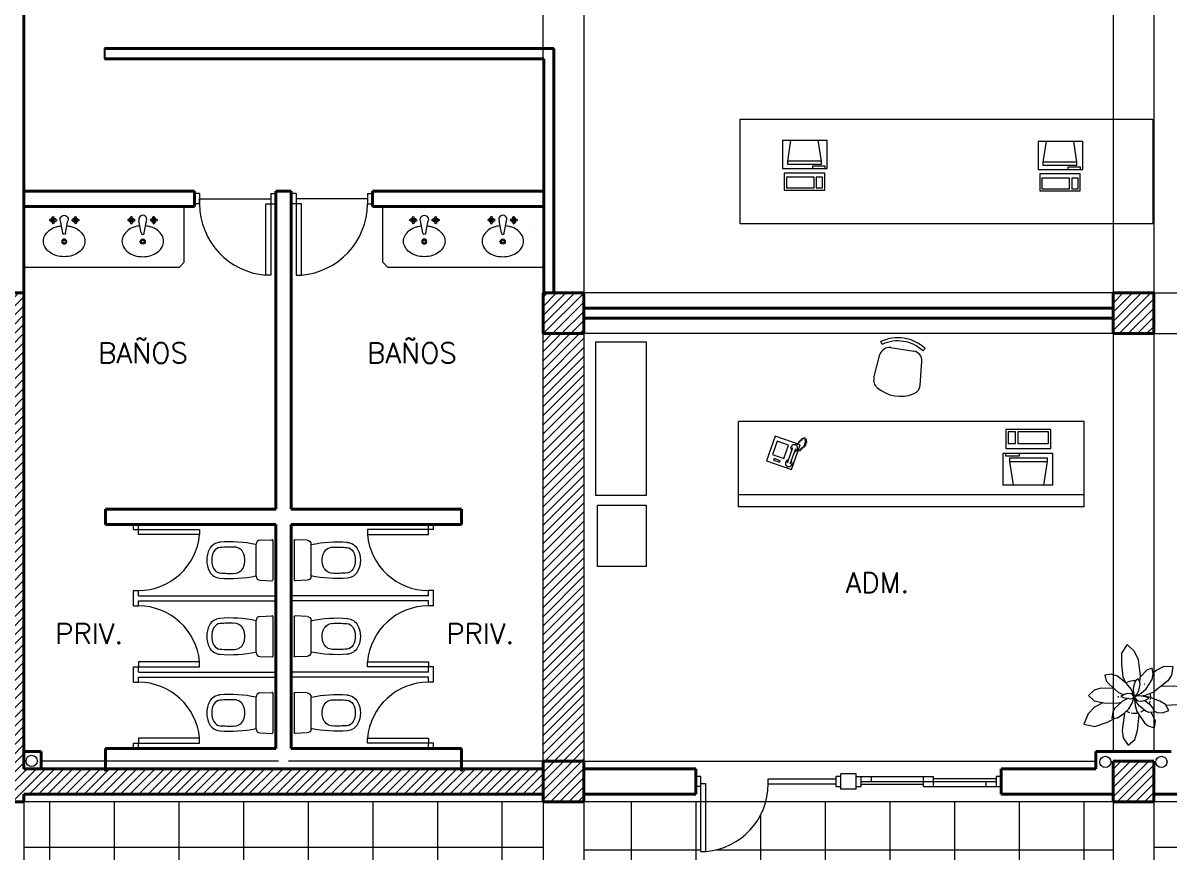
# Model space of a CAD drawing. Extents: x 1018 to 1352, y -109 to 184.
# Drawn here: x 1051.94 to 1063.2, y 109.24 to 117.39 of the extents above; entities that cross this region are included whole.
import ezdxf

# ---------------------------------------------------------------- set-up
doc = ezdxf.new("R2010")
doc.units = 0
doc.header["$LTSCALE"] = 0.5
doc.layers.get('0').update_dxf_attribs({"linetype": 'CONTINUOUS'})
for name, color, linetype, lineweight in [('Carpintería', 55, 'CONTINUOUS', 20), ('Detalles .05', 243, 'CONTINUOUS', 5), ('Detalles 01', 8, 'CONTINUOUS', 9), ('Equipamiento fijo', 31, 'CONTINUOUS', 13), ('Equipamiento movil', 33, 'CONTINUOUS', 9), ('Fundación', 42, 'CONTINUOUS', 20), ('Muros corte', 7, 'CONTINUOUS', 40), ('Pisos', 252, 'CONTINUOUS', 18), ('Punta 02', 11, 'CONTINUOUS', 20), ('Tratamiento pisos', 251, 'CONTINUOUS', 9), ('Vidrios', 147, 'CONTINUOUS', 13)]:
    doc.layers.add(name, color=color, linetype=linetype, lineweight=lineweight)
doc.layers.add('MUROS', color=7, linetype='CONTINUOUS')
doc.styles.add('Texto 2 mm', font='simplex.shx', dxfattribs={"height": 0.2})
pattern_1 = [(45, (10.88055, -3.54249), (-0.0449012806, 0.0449012806), [])]
pattern_2 = [(0, (10.8031, -2.4661), (1e-16, 0.635), []), (90, (10.8031, -2.4661), (-0.635, 2e-16), [])]

# ---------------------------------------------------------------- blocks, each defined once
blk = doc.blocks.new('TELEFONO')
at = {"layer": 'Detalles .05'}
for p, q in [((0.139, 0.134), (-0.098, 0.134)), ((-0.098, 0.134), (-0.098, -0.099)), ((0.081, 0.108), (0.023, 0.108)), ((0.023, 0.108), (0.023, 0.094)), ((0.081, 0.094), (0.081, 0.108)), ((0.139, -0.099), (0.139, 0.134)), ((-0.071, 0.089), (-0.071, -0.055)), ((-0.043, 0.089), (-0.043, -0.055)), ((0.108, 0.063), (0, 0.063)), ((0, 0.063), (0, -0.063)), ((0.023, 0.094), (0.081, 0.094)), ((0.027, 0.041), (0.027, 0.041)), ((0.027, 0.014), (0.027, 0.014)), ((0.054, 0.041), (0.054, 0.041)), ((0.054, 0.014), (0.054, 0.014)), ((0.081, 0.041), (0.081, 0.041)), ((0.081, 0.014), (0.081, 0.014)), ((0.108, -0.063), (0.108, 0.063)), ((-0.124, -0.093), (-0.141, -0.098)), ((-0.118, -0.081), (-0.135, -0.087)), ((-0.112, -0.07), (-0.129, -0.075)), ((-0.106, -0.058), (-0.124, -0.064)), ((-0.101, -0.047), (-0.118, -0.052)), ((-0.098, -0.099), (0.139, -0.099)), ((-0.067, -0.083), (-0.078, -0.116)), ((0, -0.063), (0.108, -0.063)), ((0.027, -0.013), (0.027, -0.013)), ((0.027, -0.04), (0.027, -0.04)), ((0.054, -0.013), (0.054, -0.013)), ((0.054, -0.04), (0.054, -0.04)), ((0.081, -0.013), (0.081, -0.013)), ((0.081, -0.04), (0.081, -0.04)), ((-0.129, -0.104), (-0.147, -0.11)), ((-0.129, -0.116), (-0.147, -0.121)), ((-0.129, -0.127), (-0.147, -0.133)), ((-0.129, -0.139), (-0.147, -0.145)), ((-0.124, -0.15), (-0.141, -0.156)), ((-0.118, -0.162), (-0.135, -0.168)), ((-0.104, -0.17), (-0.122, -0.176)), ((-0.089, -0.156), (-0.106, -0.162)), ((-0.083, -0.145), (-0.101, -0.15)), ((-0.078, -0.133), (-0.095, -0.139)), ((-0.072, -0.121), (-0.089, -0.127))]:
    blk.add_line(p, q, dxfattribs=at)
for centre, start, end in [((-0.057, 0.089), 298.4915, 241.5085), ((-0.057, -0.055), 118.4915, 61.5085)]:
    blk.add_arc(centre, 0.0302, start, end, dxfattribs=at)
blk = doc.blocks.new('RECTANG')
for p, q in [((1, 1), (0, 1)), ((0, 1), (0, 0)), ((1, 0), (1, 1)), ((0, 0), (1, 0))]:
    blk.add_line(p, q)
blk = doc.blocks.new('KEYBOARD', base_point=(60, 294))
for p, xscale, yscale, zscale in [((60, 294), 19, 8, 19), ((61, 295), 13, 5, 13), ((75, 295), 3, 5, 3)]:
    blk.add_blockref('RECTANG', p, dxfattribs=dict(xscale=xscale, yscale=yscale, zscale=zscale))
blk = doc.blocks.new('inodoro')
at = {"layer": 'Equipamiento fijo'}
for p, q in [((-0.197, 0.127), (-0.202, 0.008)), ((-0.157, 0.165), (0.157, 0.165)), ((0.197, 0.127), (0.202, 0.008)), ((0.194, 0), (-0.194, 0))]:
    blk.add_line(p, q, dxfattribs=at)
for centre, radius, start, end in [((-0.051, 0.512), 0.125, 117.5857, 175.5072), ((-0.051, 0.512), 0.075, 117.5857, 175.5072), ((0, 0.415), 0.235, 90, 117.5857), ((0, 0.415), 0.185, 90, 117.5857), ((0, 0.415), 0.235, 62.4143, 90), ((0, 0.415), 0.185, 62.4143, 90), ((0.051, 0.512), 0.075, 4.4928, 62.4143), ((0.051, 0.512), 0.125, 4.4928, 62.4143), ((1.09, 0.422), 1.27, 175.4777, 191.6858), ((1.095, 0.422), 1.224, 175.5072, 182.1425), ((-1.095, 0.422), 1.224, 357.8575, 4.4928), ((-1.024, 0.418), 1.205, 347.8749, 4.9616), ((-0.028, 0.381), 0.101, 182.7072, 247.2321), ((0.028, 0.381), 0.101, 292.7679, 357.2928), ((-0.014, 0.396), 0.12, 243.7978, 262.0389), ((0, 0.483), 0.208, 261.594, 278.406), ((0.014, 0.396), 0.12, 277.9611, 296.2022), ((-0.157, 0.125), 0.04, 90, 177.3974), ((0.157, 0.125), 0.04, 2.6026, 90), ((-0.194, 0.008), 0.00803, 177.6578, 269.7397), ((0.195, 0.007), 0.00742, 265.6488, 0.2402), ((0.194, 0.008), 0.008, 355.889, 2.6026)]:
    blk.add_arc(centre, radius, start, end, dxfattribs=at)
blk = doc.blocks.new('silla compu')
for p, q in [((-0.198, 0.131), (-0.215, -0.107)), ((0.255, 0.058), (0.197, -0.173)), ((-0.225, -0.207), (-0.247, -0.23)), ((0.092, -0.242), (-0.137, -0.206)), ((0.175, -0.271), (0.188, -0.3))]:
    blk.add_line(p, q)
for centre, radius, start, end in [((-0.005, -0.116), 0.354, 49.3107, 112.4967), ((-0.105, 0.124), 0.0936, 112.4967, 175.8734), ((0.175, 0.085), 0.0838, 341.6928, 53.5518), ((-0.122, -0.113), 0.0936, 175.8734, 260.9037), ((0.022, 0.055), 0.361, 226.6972, 295.1102), ((0.098, -0.138), 0.105, 266.1879, 340.6498), ((0.022, 0.055), 0.392, 226.6455, 295.1618)]:
    blk.add_arc(centre, radius, start, end)
blk = doc.blocks.new('Lavamanos')
at = {"layer": 'Equipamiento movil'}
for p, q in [((-0.015, -0.037), (-0.038, -0.156)), ((0.013, -0.037), (0.036, -0.156)), ((-0.118, -0.158), (-0.138, -0.154)), ((-0.118, -0.167), (-0.138, -0.171)), ((-0.114, -0.154), (-0.118, -0.133)), ((-0.114, -0.171), (-0.118, -0.192)), ((-0.105, -0.154), (-0.101, -0.133)), ((-0.105, -0.171), (-0.101, -0.192)), ((-0.101, -0.158), (-0.08, -0.154)), ((-0.101, -0.167), (-0.08, -0.171)), ((0.102, -0.158), (0.081, -0.154)), ((0.102, -0.167), (0.081, -0.171)), ((0.106, -0.154), (0.102, -0.133)), ((0.106, -0.171), (0.102, -0.192)), ((0.115, -0.154), (0.119, -0.133)), ((0.115, -0.171), (0.119, -0.192)), ((0.119, -0.158), (0.14, -0.154)), ((0.119, -0.167), (0.14, -0.171))]:
    blk.add_line(p, q, dxfattribs=at)
for centre, radius in [((-0.001, 0.048), 0.0249), ((-0.001, 0.048), 0.014), ((-0.109, -0.162), 0.00541), ((0.11, -0.162), 0.00541)]:
    blk.add_circle(centre, radius, dxfattribs=at)
for centre, radius, start, end in [((-0.047, 0.021), 0.164, 126.7285, 150.9639), ((-0.019, -0.016), 0.211, 107.1746, 126.7285), ((-0.001, -0.075), 0.272, 90, 107.1746), ((-0.001, -0.075), 0.272, 72.8254, 90), ((0.017, -0.016), 0.211, 53.2715, 72.8254), ((0.045, 0.021), 0.164, 29.0361, 53.2715), ((-0.09, 0.045), 0.115, 150.9639, 180), ((-0.09, 0.045), 0.115, 180, 209.0361), ((0.088, 0.045), 0.115, 0, 29.0361), ((0.088, 0.045), 0.115, 330.9639, 360), ((-0.047, 0.069), 0.164, 209.0361, 233.2715), ((-0.019, 0.106), 0.211, 233.2715, 252.8254), ((-0.001, 0.165), 0.272, 252.8254, 264.2829), ((-0.001, -0.035), 0.014, 352.3829, 187.2442), ((-0.001, 0.165), 0.272, 275.7171, 287.1746), ((0.017, 0.106), 0.211, 287.1746, 306.7285), ((0.045, 0.069), 0.164, 306.7285, 330.9639), ((-0.136, -0.163), 0.00882, 105.2781, 254.7219), ((-0.109, -0.162), 0.0226, 108.6122, 162.265), ((-0.109, -0.162), 0.0226, 198.6122, 252.265), ((-0.109, -0.136), 0.00882, 15.2781, 164.7219), ((-0.109, -0.162), 0.00976, 119.0054, 153.1041), ((-0.109, -0.162), 0.00976, 209.0054, 243.1041), ((-0.109, -0.189), 0.00882, 195.2781, 344.7219), ((-0.117, -0.163), 0.00254, 349.6493, 12.8593), ((-0.109, -0.155), 0.00254, 259.6493, 282.8593), ((-0.109, -0.17), 0.00254, 79.6493, 102.8593), ((-0.109, -0.162), 0.00976, 29.0054, 63.1041), ((-0.109, -0.162), 0.00976, 299.0054, 333.1041), ((-0.101, -0.162), 0.00254, 169.6493, 192.8593), ((-0.109, -0.162), 0.0226, 18.6122, 72.265), ((-0.109, -0.162), 0.0226, 288.6122, 342.265), ((-0.083, -0.162), 0.00882, 285.2781, 74.7219), ((-0.001, -0.171), 0.0398, 158.1761, 21.8239), ((0.084, -0.162), 0.00882, 105.2781, 254.7219), ((0.11, -0.162), 0.0226, 107.735, 161.3878), ((0.11, -0.162), 0.0226, 197.735, 251.3878), ((0.111, -0.136), 0.00882, 15.2781, 164.7219), ((0.11, -0.162), 0.00976, 116.8959, 150.9946), ((0.11, -0.162), 0.00976, 206.8959, 240.9946), ((0.11, -0.189), 0.00882, 195.2781, 344.7219), ((0.103, -0.162), 0.00254, 347.1407, 10.3507), ((0.111, -0.155), 0.00254, 257.1407, 280.3507), ((0.11, -0.17), 0.00254, 77.1407, 100.3507), ((0.11, -0.162), 0.00976, 26.8959, 60.9946), ((0.11, -0.162), 0.00976, 296.8959, 330.9946), ((0.118, -0.163), 0.00254, 167.1407, 190.3507), ((0.11, -0.162), 0.0226, 287.735, 341.3878), ((0.11, -0.162), 0.0226, 17.735, 71.3878), ((0.137, -0.163), 0.00882, 285.2781, 74.7219)]:
    blk.add_arc(centre, radius, start, end, dxfattribs=at)
blk = doc.blocks.new('Plant1')
for p, q in [((5.75, 15.65), (2.94, 14.02)), ((6.8, 12.64), (5.75, 15.65)), ((1.24, 11.02), (-0.18, 7.33)), ((2.94, 14.02), (1.24, 11.02)), ((6.67, 9.74), (6.8, 12.64)), ((-10.15, 7.82), (-12.56, 7.25)), ((-12.56, 7.25), (-11.81, 4.91)), ((-8.01, 7.41), (-10.15, 7.82)), ((-4.41, 5.37), (-8.01, 7.41)), ((-4.94, 10.5), (-5.47, 8.7)), ((-5.47, 8.7), (-5.1, 7.19)), ((-3.11, 9.8), (-4.94, 10.5)), ((-1.65, 8.27), (-3.11, 9.8)), ((-0.15, 4.91), (-1.65, 8.27)), ((-0.18, 7.33), (-0.36, 5.38)), ((4.8, 4.93), (6.67, 9.74)), ((-11.81, 4.91), (-9.42, 2.94)), ((-5.1, 7.19), (-3.73, 3.58)), ((0.25, 2.69), (-0.15, 4.91)), ((2.74, 4.3), (1.6, 3.31)), ((3.75, 4.5), (2.74, 4.3)), ((3.75, 3.45), (4.8, 4.93)), ((3.75, 3.44), (3.75, 4.5)), ((7.53, 5.66), (4.58, 4.62)), ((7.5, 2.24), (8.7, 3.64)), ((9.19, 5.31), (7.53, 5.66)), ((8.7, 3.64), (9.19, 5.31)), ((8.78, 3.92), (9.84, 4.12)), ((9.84, 4.12), (12.89, 4.12)), ((12.89, 4.12), (15.19, 2.69)), ((-15.39, 2.27), (-18.09, -0.04)), ((-12.63, 3.17), (-15.39, 2.27)), ((-9.66, 3.14), (-12.63, 3.17)), ((-9.42, 2.94), (-5.88, 0.9)), ((-3.93, 0.56), (-7.13, -0.21)), ((-5.88, 0.9), (-4.34, 0.46)), ((-2.06, 0.5), (-3.93, 0.56)), ((-2.48, 2.2), (-3.75, 2.12)), ((-3.75, 2.12), (-2.91, 1.21)), ((-3.73, 3.58), (-2.59, 2.19)), ((-2.91, 1.21), (-1.29, 0)), ((-1.34, 2), (-2.48, 2.2)), ((-1.9, 0.46), (-2.06, 0.5)), ((-0.39, 1.34), (-1.34, 2)), ((-0.56, -0.12), (-0.19, 0)), ((-0.12, 0.81), (-0.39, 1.34)), ((-0.19, 0), (-0.12, 0.06)), ((-0.06, 0.25), (-0.12, 0.81)), ((-0.12, 0.06), (-0.06, 0.25)), ((-0.11, 0.67), (0.06, 0.81)), ((0.06, 0.81), (0.25, 2.69)), ((0.31, 1.31), (0.12, 0.38)), ((0.12, 0.38), (0.19, 0.25)), ((0.19, 0.25), (0.38, 0.19)), ((0.73, 2.26), (0.31, 1.31)), ((0.38, 0.19), (1.25, 0.44)), ((0.47, 0.22), (0.69, 0)), ((0.69, 0), (2.44, 0)), ((1.6, 3.31), (0.73, 2.26)), ((1.25, 0.44), (2.18, 1.1)), ((2.18, 1.1), (3.4, 2.61)), ((2.44, 0), (4.43, 0.51)), ((3.4, 2.61), (3.75, 3.44)), ((4.43, 0.51), (7.5, 2.24)), ((13.53, 0.5), (11.66, -0.54)), ((15.19, 2.69), (13.53, 0.5)), ((-18.09, -0.04), (-15.37, -2.32)), ((-15.37, -2.32), (-11.22, -3.04)), ((-11.22, -3.04), (-8.38, -3)), ((-8.2, -0.91), (-9.38, -2.5)), ((-9.38, -2.5), (-7.87, -3.25)), ((-5.18, -2.97), (-8.45, -7.47)), ((-7.13, -0.21), (-8.2, -0.91)), ((-7.87, -3.25), (-5.44, -3.05)), ((-5.44, -3.05), (-3.38, -2.45)), ((-3.38, -2.45), (-1.56, -1.44)), ((-1.56, -1.44), (-0.5, -0.38)), ((-1.12, -2.44), (-1.55, -4.42)), ((-1.29, 0), (-0.56, -0.12)), ((-0.38, -0.81), (-1.12, -2.44)), ((-0.31, -0.5), (-0.59, -0.46)), ((-0.5, -0.38), (-0.5, -0.12)), ((0.06, -0.62), (-0.38, -0.81)), ((-0.26, -0.76), (-0.31, -0.5)), ((-0.19, -1.81), (-0.07, -0.68)), ((0.01, -3.25), (-0.19, -1.81)), ((0.12, -0.12), (0, -0.44)), ((0, -0.44), (0.12, -1)), ((1.03, -5.66), (0.01, -3.25)), ((0.56, -0.06), (0.12, -0.12)), ((0.12, -1), (0.45, -1.59)), ((0.45, -1.59), (1.43, -2.3)), ((1.53, -0.38), (0.56, -0.06)), ((1.43, -2.3), (2.56, -2.56)), ((3.06, -1.61), (1.53, -0.38)), ((3.19, -1.19), (2.01, -0.77)), ((2.38, -1), (2.23, -0.95)), ((2.32, -2.51), (3.05, -4.05)), ((4.2, -2.28), (2.38, -1)), ((2.56, -2.56), (3.88, -2.56)), ((3.88, -2.56), (3.06, -1.61)), ((6, -1.48), (3.19, -1.19)), ((6.42, -4.94), (4.2, -2.28)), ((11.66, -0.54), (6, -1.48)), ((9.02, -0.98), (12.56, -2.76)), ((12.56, -2.76), (15.17, -4.6)), ((-4.21, -9.77), (-1.41, -5.8)), ((-1.55, -4.42), (-1.12, -8.67)), ((1.72, -6.45), (1.03, -5.66)), ((3.06, -7.12), (1.72, -6.45)), ((2.39, -7.87), (2.32, -6.75)), ((3.05, -4.05), (3.43, -5.82)), ((3.43, -5.82), (3.06, -7.12)), ((3.19, -6.68), (4.04, -7.69)), ((7.5, -6.71), (6.42, -4.94)), ((7.5, -8.88), (7.5, -6.71)), ((7.5, -6.98), (10.72, -8.45)), ((15.17, -4.6), (16.61, -7.77)), ((-8.45, -7.47), (-9.18, -9.67)), ((-9.18, -9.67), (-8.88, -12.44)), ((-6.25, -11.82), (-4.21, -9.77)), ((-1.12, -8.67), (-0.57, -10.07)), ((-0.57, -10.07), (1, -11.56)), ((1, -11.56), (2.25, -9.87)), ((2.25, -9.87), (2.39, -7.87)), ((4.04, -7.69), (5.41, -8.56)), ((5.41, -8.56), (7.5, -8.88)), ((10.72, -8.45), (13.06, -8.78)), ((13.06, -8.78), (16.61, -7.77)), ((-8.88, -12.44), (-6.25, -11.82))]:
    blk.add_line(p, q)
for start, end in [(57.1582, 93.2041), (172.4345, 176.9296), (149.2581, 153.7532), (21.2653, 25.7604), (212.1423, 223.5771), (306.6551, 316.418), (323.0282, 344.4965), (229.8179, 257.6637), (265.2848, 278.7499)]:
    blk.add_arc((0, 0), 5.12, start, end)

msp = doc.modelspace()

# ---------------------------------------------------------------- hatches: boundary and pattern name
at = {"layer": 'Detalles 01'}
h = msp.add_hatch(dxfattribs=at)
h.set_pattern_fill('ANSI31', color=256, scale=0.02, style=0)
h.set_pattern_definition([(45, (10.8031, -2.466086), (-0.0449012806, 0.0449012806), [])])
h.paths.add_polyline_path([(1051.949, 114.739), (1051.709, 114.739), (1051.709, 111.714), (1050.449, 111.714), (1050.449, 111.464), (1051.709, 111.464), (1051.709, 109.739), (1051.949, 109.739), (1051.949, 109.814), (1057.049, 109.814), (1057.049, 110.064), (1051.949, 110.064)])
h = msp.add_hatch(dxfattribs=at)
h.set_pattern_fill('ANSI31', color=256, scale=0.02, style=0)
h.set_pattern_definition(pattern_1)
h.paths.add_polyline_path([(1057.449, 114.339), (1057.449, 114.739), (1057.049, 114.739), (1057.049, 114.339)])
h = msp.add_hatch(dxfattribs=at)
h.set_pattern_fill('ANSI31', color=256, scale=0.02, style=0)
h.set_pattern_definition(pattern_1)
h.paths.add_polyline_path([(1063.049, 114.739), (1062.649, 114.739), (1062.649, 114.339), (1063.049, 114.339)])
h = msp.add_hatch(dxfattribs=at)
h.set_pattern_fill('ANSI31', color=256, scale=0.02, style=0)
h.set_pattern_definition([(45, (-0.34945, -3.54249), (-0.0449012806, 0.0449012806), [])])
h.paths.add_polyline_path([(1057.449, 114.339), (1057.049, 114.339), (1057.049, 110.139), (1057.449, 110.139)])
h = msp.add_hatch(dxfattribs=at)
h.set_pattern_fill('ANSI31', color=256, scale=0.02, style=0)
h.set_pattern_definition(pattern_1)
h.paths.add_polyline_path([(1057.449, 110.139), (1057.049, 110.139), (1057.049, 109.739), (1057.449, 109.739)])
h = msp.add_hatch(dxfattribs=at)
h.set_pattern_fill('ANSI31', color=256, scale=0.02, style=0)
h.set_pattern_definition(pattern_1)
h.paths.add_polyline_path([(1062.649, 109.739), (1063.049, 109.739), (1063.049, 110.139), (1062.649, 110.139)])
at = {"layer": 'Tratamiento pisos'}
h = msp.add_hatch(dxfattribs=at)
h.set_pattern_fill('NET,_O', color=256, scale=0.2)
h.set_pattern_definition(pattern_2)
h.paths.add_polyline_path([(1057.049, 108.563), (1057.049, 109.739), (1051.949, 109.739), (1051.949, 108.614, -0.298217), (1052.129, 108.339, -0.298217), (1051.949, 108.064), (1051.949, 106.939), (1057.049, 106.939), (1057.049, 108.115, -0.213422), (1056.949, 108.339, -0.213422)])
h.paths.add_polyline_path([(1054.865, 108.108), (1054.839, 108.172, -0.05166), (1054.806, 108.123)], flags=16)
h = msp.add_hatch(dxfattribs=at)
h.set_pattern_fill('NET,_O', color=256, scale=0.2)
h.set_pattern_definition([(0, (10.8031, -5.669), (1e-16, 0.635), []), (90, (10.8031, -5.669), (-0.635, 2e-16), [])])
h.paths.add_polyline_path([(1057.549, 108.339, -0.213422), (1057.449, 108.115), (1057.449, 106.939), (1062.649, 106.939), (1062.649, 108.115, -0.213422), (1062.549, 108.339, -0.213422), (1062.649, 108.563), (1062.649, 109.739), (1059.237, 109.739, -0.315351), (1058.649, 109.252), (1058.599, 109.252), (1058.599, 109.739), (1057.449, 109.739), (1057.449, 108.563, -0.213422)])
h.paths.add_polyline_path([(1058.86, 108.838), (1059.26, 109.238), (1059.66, 108.838), (1059.46, 108.838), (1059.46, 108.438), (1059.06, 108.438), (1059.06, 108.838)], flags=16)
h = msp.add_hatch(dxfattribs=at)
h.set_pattern_fill('NET,_O', color=256, scale=0.2)
h.set_pattern_definition(pattern_2)
h.paths.add_polyline_path([(1063.049, 108.115), (1063.049, 106.939), (1068.149, 106.939), (1068.149, 108.173, -0.147477), (1068.099, 108.339, -0.147477), (1068.149, 108.505), (1068.149, 109.739), (1063.049, 109.739), (1063.049, 108.563, -0.213422), (1063.149, 108.339, -0.213422)])
h.paths.add_polyline_path([(1065.023, 108.293), (1065.232, 108.374), (1065.329, 108.364, -0.047579), (1065.343, 108.412), (1065.025, 108.558), (1065.21, 108.538), (1065.169, 108.679), (1065.374, 108.611), (1065.342, 108.895), (1065.433, 108.712), (1065.491, 108.648), (1065.544, 108.867), (1065.594, 108.767), (1065.675, 108.828), (1065.692, 108.856), (1065.662, 108.751), (1065.613, 108.625), (1065.601, 108.572, -0.028046), (1065.63, 108.569), (1065.696, 108.712), (1065.798, 108.852), (1065.801, 108.666), (1065.958, 108.729), (1065.914, 108.681), (1065.861, 108.597), (1065.787, 108.476, -0.119282), (1065.839, 108.365), (1065.99, 108.381), (1066.097, 108.461), (1066.113, 108.5), (1066.009, 108.481), (1065.824, 108.415, -0.104678), (1065.845, 108.31), (1065.879, 108.306), (1066.065, 108.313), (1066.15, 108.28), (1065.947, 108.237), (1066.018, 108.178), (1066.085, 108.142), (1066.124, 108.144), (1065.995, 108.058), (1065.939, 108.105), (1065.837, 108.13), (1065.844, 108.114), (1065.951, 108.019), (1066.043, 107.975), (1065.789, 108.021), (1065.83, 107.788), (1065.684, 107.969), (1065.678, 107.863), (1065.657, 107.729), (1065.627, 107.805), (1065.58, 107.916), (1065.541, 107.807), (1065.557, 107.746), (1065.437, 107.891), (1065.375, 107.79), (1065.398, 107.913), (1065.457, 108.084, -0.031428), (1065.429, 108.102), (1065.314, 107.986), (1065.197, 107.911), (1065.285, 108.083), (1065.176, 108.036), (1065.118, 108.008), (1065.216, 108.196), (1065.146, 108.2), (1065.221, 108.256)], flags=16)

# ---------------------------------------------------------------- linework, layer by layer
at = {"layer": 'Carpintería'}
for p, q in [((1053.674, 115.714), (1053.624, 115.714)), ((1053.674, 115.714), (1053.674, 115.614)), ((1054.374, 115.714), (1054.374, 115.614)), ((1054.374, 115.714), (1054.424, 115.714)), ((1054.624, 115.714), (1054.574, 115.714)), ((1054.624, 115.714), (1054.624, 115.614)), ((1055.324, 115.714), (1055.324, 115.614)), ((1055.324, 115.714), (1055.374, 115.714)), ((1053.674, 115.614), (1053.624, 115.614)), ((1054.324, 114.914), (1054.324, 115.614)), ((1054.324, 115.614), (1054.374, 115.614)), ((1054.374, 115.614), (1054.424, 115.614)), ((1054.374, 115.614), (1054.374, 114.914)), ((1054.624, 115.614), (1054.574, 115.614)), ((1054.624, 115.614), (1054.624, 114.914)), ((1054.674, 115.614), (1054.624, 115.614)), ((1054.674, 114.914), (1054.674, 115.614)), ((1055.324, 115.614), (1055.374, 115.614)), ((1054.374, 114.914), (1054.324, 114.914)), ((1054.624, 114.914), (1054.674, 114.914)), ((1053.024, 112.414), (1053.024, 112.464)), ((1053.024, 112.414), (1053.074, 112.414)), ((1053.074, 112.414), (1053.074, 112.464)), ((1053.074, 112.414), (1053.674, 112.414)), ((1053.074, 112.364), (1053.074, 112.414)), ((1053.674, 112.414), (1053.674, 112.364)), ((1055.924, 112.414), (1055.324, 112.414)), ((1055.324, 112.414), (1055.324, 112.364)), ((1055.924, 112.414), (1055.924, 112.464)), ((1055.974, 112.414), (1055.924, 112.414)), ((1055.924, 112.364), (1055.924, 112.414)), ((1055.974, 112.414), (1055.974, 112.464)), ((1053.674, 112.364), (1053.074, 112.364)), ((1055.324, 112.364), (1055.924, 112.364)), ((1053.024, 111.814), (1053.074, 111.814)), ((1053.024, 111.664), (1053.024, 111.814)), ((1053.074, 111.764), (1053.074, 111.814)), ((1053.074, 111.764), (1054.424, 111.764)), ((1053.074, 111.714), (1054.424, 111.714)), ((1053.074, 111.664), (1053.074, 111.714)), ((1055.924, 111.764), (1054.574, 111.764)), ((1055.924, 111.714), (1054.574, 111.714)), ((1055.974, 111.814), (1055.924, 111.814)), ((1055.924, 111.764), (1055.924, 111.814)), ((1055.924, 111.664), (1055.924, 111.714)), ((1055.974, 111.664), (1055.974, 111.814)), ((1053.024, 111.664), (1053.074, 111.664)), ((1055.974, 111.664), (1055.924, 111.664)), ((1053.024, 111.064), (1053.074, 111.064)), ((1053.024, 110.914), (1053.024, 111.064)), ((1053.674, 111.114), (1053.074, 111.114)), ((1053.074, 111.114), (1053.074, 111.064)), ((1053.074, 111.014), (1053.074, 111.064)), ((1053.074, 111.064), (1053.674, 111.064)), ((1053.674, 111.064), (1053.674, 111.114)), ((1055.324, 111.064), (1055.324, 111.114)), ((1055.324, 111.114), (1055.924, 111.114)), ((1055.924, 111.064), (1055.324, 111.064)), ((1055.924, 111.114), (1055.924, 111.064)), ((1055.974, 111.064), (1055.924, 111.064)), ((1055.924, 111.014), (1055.924, 111.064)), ((1055.974, 110.914), (1055.974, 111.064)), ((1053.024, 110.914), (1053.074, 110.914)), ((1053.074, 111.014), (1054.424, 111.014)), ((1053.074, 110.964), (1054.424, 110.964)), ((1053.074, 110.914), (1053.074, 110.964)), ((1055.924, 111.014), (1054.574, 111.014)), ((1055.924, 110.964), (1054.574, 110.964)), ((1055.924, 110.914), (1055.924, 110.964)), ((1055.974, 110.914), (1055.924, 110.914)), ((1053.674, 110.364), (1053.074, 110.364)), ((1053.074, 110.364), (1053.074, 110.314)), ((1053.674, 110.314), (1053.674, 110.364)), ((1055.324, 110.314), (1055.324, 110.364)), ((1055.324, 110.364), (1055.924, 110.364)), ((1055.924, 110.364), (1055.924, 110.314)), ((1053.024, 110.264), (1053.024, 110.314)), ((1053.024, 110.314), (1053.074, 110.314)), ((1053.074, 110.264), (1053.074, 110.314)), ((1053.074, 110.314), (1053.674, 110.314)), ((1055.924, 110.314), (1055.324, 110.314)), ((1055.924, 110.264), (1055.924, 110.314)), ((1055.974, 110.314), (1055.924, 110.314)), ((1055.974, 110.264), (1055.974, 110.314)), ((1060.124, 110.014), (1059.974, 110.014)), ((1059.974, 109.864), (1059.974, 110.014)), ((1060.124, 109.864), (1060.124, 110.014)), ((1058.599, 109.989), (1058.549, 109.989)), ((1058.599, 109.889), (1058.599, 109.989)), ((1058.599, 109.252), (1058.599, 109.914)), ((1058.649, 109.914), (1058.599, 109.914)), ((1058.649, 109.252), (1058.649, 109.914)), ((1059.261, 109.914), (1059.261, 109.964)), ((1059.261, 109.964), (1059.924, 109.964)), ((1059.261, 109.914), (1059.924, 109.914)), ((1059.974, 109.989), (1059.924, 109.989)), ((1059.924, 109.989), (1059.924, 109.889)), ((1060.124, 109.989), (1060.174, 109.989)), ((1060.174, 109.889), (1060.174, 109.989)), ((1060.174, 109.989), (1060.886, 109.989)), ((1060.174, 109.939), (1061.499, 109.939)), ((1060.274, 109.939), (1060.274, 109.989)), ((1060.786, 109.889), (1060.786, 109.989)), ((1060.886, 109.889), (1060.886, 109.989)), ((1061.399, 109.939), (1061.399, 109.889)), ((1061.549, 109.989), (1061.499, 109.989)), ((1061.499, 109.989), (1061.499, 109.889)), ((1058.599, 109.889), (1058.549, 109.889)), ((1059.924, 109.889), (1059.974, 109.889)), ((1060.124, 109.864), (1059.974, 109.864)), ((1060.124, 109.889), (1060.174, 109.889)), ((1060.786, 109.889), (1061.499, 109.889)), ((1061.499, 109.889), (1061.549, 109.889)), ((1058.599, 109.252), (1058.649, 109.252))]:
    msp.add_line(p, q, dxfattribs=at)
at = {"layer": 'Detalles 01'}
for p, q in [((1060.786, 109.909), (1060.174, 109.909)), ((1061.499, 109.966), (1060.886, 109.966))]:
    msp.add_line(p, q, dxfattribs=at)
for centre in [(1052.024, 110.141), (1062.573, 110.131), (1063.124, 110.131)]:
    msp.add_circle(centre, 0.055, dxfattribs=at)
for centre, radius, start, end in [((1054.377, 115.615), 0.703, 180.1171, 265.6407), ((1054.62, 115.615), 0.703, 274.3593, 359.8829), ((1053.072, 112.418), 0.604, 270.1629, 354.858), ((1055.925, 112.418), 0.604, 185.142, 269.8371), ((1053.072, 111.06), 0.604, 5.142, 89.8371), ((1055.925, 111.06), 0.604, 90.1629, 174.858), ((1053.072, 110.31), 0.604, 5.142, 89.8371), ((1055.925, 110.31), 0.604, 90.1629, 174.858), ((1058.595, 109.916), 0.666, 274.6232, 359.8683)]:
    msp.add_arc(centre, radius, start, end, dxfattribs=at)
at = {"layer": 'Equipamiento fijo'}
for p, q in [((1053.524, 115.039), (1053.524, 115.589)), ((1055.474, 115.039), (1055.474, 115.589)), ((1053.474, 114.989), (1051.949, 114.989)), ((1053.524, 115.039), (1053.474, 114.989)), ((1055.524, 114.989), (1055.474, 115.039)), ((1057.049, 114.989), (1055.524, 114.989)), ((1058.064, 114.253), (1057.564, 114.253)), ((1057.564, 114.253), (1057.564, 112.753)), ((1058.064, 112.753), (1058.064, 114.253)), ((1058.969, 112.637), (1058.969, 113.474)), ((1062.366, 113.474), (1058.969, 113.474)), ((1062.366, 112.637), (1062.366, 113.474)), ((1057.564, 112.753), (1058.064, 112.753)), ((1062.361, 112.754), (1058.969, 112.754)), ((1057.584, 112.652), (1058.063, 112.652)), ((1057.584, 112.052), (1057.584, 112.652)), ((1058.063, 112.652), (1058.063, 112.052)), ((1062.366, 112.637), (1058.966, 112.637)), ((1058.063, 112.052), (1057.584, 112.052))]:
    msp.add_line(p, q, dxfattribs=at)
at = {"layer": 'Equipamiento movil'}
for p, q in [((1059.402, 116.239), (1059.402, 115.962)), ((1059.402, 116.239), (1059.841, 116.239)), ((1059.48, 116.239), (1059.45, 116.032)), ((1059.783, 116.032), (1059.752, 116.239)), ((1059.841, 115.962), (1059.841, 116.239)), ((1061.912, 116.23), (1061.912, 115.952)), ((1061.912, 116.23), (1062.351, 116.23)), ((1061.99, 116.23), (1061.96, 116.023)), ((1062.294, 116.023), (1062.262, 116.23)), ((1062.351, 115.952), (1062.351, 116.23)), ((1059.45, 116.032), (1059.45, 116.003)), ((1059.783, 116.032), (1059.45, 116.032)), ((1059.45, 116.003), (1059.783, 116.003)), ((1059.695, 115.983), (1059.695, 115.962)), ((1059.82, 115.983), (1059.695, 115.983)), ((1059.783, 116.003), (1059.783, 116.032)), ((1059.82, 115.962), (1059.82, 115.983)), ((1061.96, 116.023), (1061.96, 115.994)), ((1062.294, 116.023), (1061.96, 116.023)), ((1061.96, 115.994), (1062.294, 115.994)), ((1062.294, 115.994), (1062.294, 116.023)), ((1059.402, 115.962), (1059.841, 115.962)), ((1061.912, 115.952), (1062.351, 115.952)), ((1062.205, 115.973), (1062.205, 115.952)), ((1062.33, 115.973), (1062.205, 115.973)), ((1062.33, 115.952), (1062.33, 115.973)), ((1062.056, 113.161), (1061.567, 113.161)), ((1061.567, 113.161), (1061.567, 112.851)), ((1061.591, 113.161), (1061.591, 113.137)), ((1061.591, 113.137), (1061.73, 113.137)), ((1061.632, 113.115), (1061.632, 113.082)), ((1062.003, 113.115), (1061.632, 113.115)), ((1061.632, 113.082), (1062.003, 113.082)), ((1061.632, 113.082), (1061.666, 112.851)), ((1061.73, 113.137), (1061.73, 113.161)), ((1061.969, 112.851), (1062.003, 113.082)), ((1062.003, 113.082), (1062.003, 113.115)), ((1062.056, 112.851), (1062.056, 113.161)), ((1062.056, 112.851), (1061.567, 112.851))]:
    msp.add_line(p, q, dxfattribs=at)
msp.add_lwpolyline([(1058.986, 116.446), (1063.04, 116.446), (1063.04, 115.417), (1058.986, 115.417)], close=True, dxfattribs=at)
at = {"layer": 'Fundación'}
msp.add_line((1053.674, 115.617), (1053.674, 115.664), dxfattribs=at)
at = {"layer": 'MUROS'}
msp.add_line((1052.74, 117.139), (1052.74, 117.039), dxfattribs=at)
at = {"layer": 'Muros corte'}
for p, q in [((1051.949, 124.041), (1051.949, 115.739)), ((1057.156, 117.14), (1052.74, 117.139)), ((1057.156, 117.14), (1057.156, 114.739)), ((1057.058, 117.039), (1052.74, 117.039)), ((1057.058, 117.039), (1057.058, 114.739)), ((1053.624, 115.739), (1051.949, 115.739)), ((1051.949, 115.739), (1051.949, 110.064)), ((1053.624, 115.589), (1053.624, 115.739)), ((1054.574, 115.739), (1054.424, 115.739)), ((1054.424, 112.614), (1054.424, 115.739)), ((1054.574, 112.614), (1054.574, 115.739)), ((1057.049, 115.739), (1055.374, 115.739)), ((1055.374, 115.589), (1055.374, 115.739)), ((1053.624, 115.589), (1051.949, 115.589)), ((1057.049, 115.589), (1055.374, 115.589)), ((1050.549, 114.739), (1051.949, 114.739)), ((1057.449, 114.739), (1057.049, 114.739)), ((1057.049, 114.339), (1057.049, 114.739)), ((1057.449, 114.339), (1057.449, 114.739)), ((1063.049, 114.739), (1062.649, 114.739)), ((1062.649, 114.339), (1062.649, 114.739)), ((1063.049, 114.339), (1063.049, 114.739)), ((1062.649, 114.589), (1057.444, 114.589)), ((1062.649, 114.489), (1057.444, 114.489)), ((1057.449, 114.339), (1057.049, 114.339)), ((1063.049, 114.339), (1062.649, 114.339)), ((1052.749, 112.614), (1054.424, 112.614)), ((1052.749, 112.614), (1052.749, 112.464)), ((1056.249, 112.614), (1054.574, 112.614)), ((1056.249, 112.614), (1056.249, 112.464)), ((1052.749, 112.464), (1054.424, 112.464)), ((1054.424, 110.264), (1054.424, 112.464)), ((1056.249, 112.464), (1054.574, 112.464)), ((1054.574, 110.264), (1054.574, 112.464)), ((1052.749, 110.264), (1054.424, 110.264)), ((1052.749, 110.264), (1052.749, 110.039)), ((1056.249, 110.264), (1054.574, 110.264)), ((1056.249, 110.264), (1056.249, 110.039)), ((1051.949, 110.234), (1052.119, 110.234)), ((1052.119, 110.064), (1052.119, 110.234)), ((1057.449, 110.139), (1057.049, 110.139)), ((1057.049, 109.739), (1057.049, 110.139)), ((1057.449, 110.139), (1057.449, 109.739)), ((1063.219, 110.234), (1062.479, 110.234)), ((1062.479, 110.234), (1062.479, 110.064)), ((1063.049, 110.139), (1062.649, 110.139)), ((1062.649, 109.739), (1062.649, 110.139)), ((1063.049, 109.739), (1063.049, 110.139)), ((1051.949, 110.064), (1057.049, 110.064)), ((1058.549, 110.064), (1057.449, 110.064)), ((1058.549, 110.064), (1058.549, 109.814)), ((1062.479, 110.064), (1061.549, 110.064)), ((1061.549, 110.064), (1061.549, 109.814)), ((1051.949, 109.739), (1051.949, 109.814)), ((1051.949, 109.814), (1057.049, 109.814)), ((1058.549, 109.814), (1057.449, 109.814)), ((1062.649, 109.814), (1061.549, 109.814)), ((1064.099, 109.814), (1063.049, 109.814)), ((1051.949, 109.739), (1051.709, 109.739)), ((1057.449, 109.739), (1057.049, 109.739)), ((1063.049, 109.739), (1062.649, 109.739))]:
    msp.add_line(p, q, dxfattribs=at)
at = {"layer": 'Pisos'}
for p, q in [((1057.049, 109.739), (1051.949, 109.739)), ((1062.649, 109.739), (1057.449, 109.739)), ((1068.149, 109.739), (1063.049, 109.739))]:
    msp.add_line(p, q, dxfattribs=at)
at = {"layer": 'Tratamiento pisos'}
for p, q in [((1057.049, 110.139), (1057.049, 125.339)), ((1057.449, 120.739), (1057.449, 114.739)), ((1063.049, 120.739), (1063.049, 117.305)), ((1062.649, 118.2), (1062.649, 114.739)), ((1063.049, 117.305), (1063.049, 114.739)), ((1053.674, 115.664), (1054.374, 115.664)), ((1055.324, 115.664), (1054.624, 115.664)), ((1062.649, 114.739), (1057.449, 114.739)), ((1062.649, 114.739), (1057.449, 114.739)), ((1063.049, 114.739), (1068.149, 114.739)), ((1062.649, 114.339), (1057.449, 114.339)), ((1057.449, 114.339), (1057.449, 110.139)), ((1062.649, 114.339), (1062.649, 110.234)), ((1063.049, 114.339), (1063.049, 110.234)), ((1063.049, 114.339), (1068.149, 114.339)), ((1054.449, 110.139), (1052.119, 110.139)), ((1054.624, 110.139), (1054.549, 110.139)), ((1057.049, 110.139), (1054.624, 110.139)), ((1057.449, 110.139), (1062.479, 110.139)), ((1051.949, 109.739), (1051.949, 108.614)), ((1057.049, 109.739), (1057.049, 108.563)), ((1057.449, 109.739), (1057.449, 108.563)), ((1062.649, 109.739), (1062.649, 108.563)), ((1063.049, 109.739), (1063.049, 108.563))]:
    msp.add_line(p, q, dxfattribs=at)
at = {"layer": 'Vidrios', "color": 0}
msp.add_line((1057.049, 115.739), (1057.049, 114.339), dxfattribs=at)
at = {"layer": 'Vidrios'}
msp.add_line((1056.958, 115.36), (1056.958, 115.36), dxfattribs=at)
msp.add_point((1057.449, 114.739), dxfattribs=at)
msp.add_point((1057.449, 114.739), dxfattribs=at)

# ---------------------------------------------------------------- block references
at = {"layer": 'Detalles .05'}
for name, p, xscale, yscale, zscale, rotation in [('TELEFONO', (1059.437, 113.178), 1.1, 1.1, 1.1, 160.4753668543308), ('Plant1', (1062.859, 110.769), 0.03120000000000001, 0.03120000000000001, 0.03120000000000001, 28.25339064275953)]:
    msp.add_blockref(name, p, dxfattribs=dict(at, xscale=xscale, yscale=yscale, zscale=zscale, rotation=rotation))
at = {"layer": 'Detalles .05', "rotation": 90.00000000000375}
for p in [(1054.394, 112.112), (1054.394, 111.364), (1054.394, 110.612)]:
    msp.add_blockref('inodoro', p, dxfattribs=at)
at = {"layer": 'Detalles .05', "xscale": -1, "rotation": 270}
for p in [(1054.604, 112.112), (1054.604, 111.364), (1054.604, 110.612)]:
    msp.add_blockref('inodoro', p, dxfattribs=at)
at = {"layer": 'Equipamiento movil', "xscale": 0.02089667023072119, "yscale": 0.02089667023072119, "zscale": 0.02089667023072119}
for p in [(1059.419, 115.749), (1061.929, 115.74)]:
    msp.add_blockref('KEYBOARD', p, dxfattribs=at)
at = {"layer": 'Equipamiento movil', "xscale": -1, "rotation": 180}
for p in [(1052.345, 115.291), (1055.883, 115.291)]:
    msp.add_blockref('Lavamanos', p, dxfattribs=at)
at = {"layer": 'Equipamiento movil'}
for name, p, rotation in [('Lavamanos', (1053.115, 115.291), 180.0000000000435), ('Lavamanos', (1056.652, 115.291), 180), ('silla compu', (1060.555, 113.961), 180)]:
    msp.add_blockref(name, p, dxfattribs=dict(at, rotation=rotation))
at = {"layer": 'Equipamiento movil', "xscale": 0.02326153846132684, "yscale": 0.02326153846132684, "zscale": 0.02326153846132684, "rotation": 180}
msp.add_blockref('KEYBOARD', (1062.038, 113.397), dxfattribs=at)

# ---------------------------------------------------------------- texts
at = {"layer": 'Punta 02', "char_height": 0.2, "style": 'Texto 2 mm'}
for s, insert, width, attachment_point in [('BAÑOS', (1052.677, 114.049), 1.0557, 7), ('BAÑOS', (1055.318, 114.049), 1.0557, 7), ('ADM.', (1060.02, 111.992), 0.68305, 1), ('PRIV.', (1052.255, 111.291), 0.74847, 7), ('PRIV.', (1056.097, 111.291), 0.74847, 7)]:
    msp.add_mtext(s, dxfattribs=dict(at, insert=insert, width=width, attachment_point=attachment_point))

doc.saveas('drawing.dxf')
